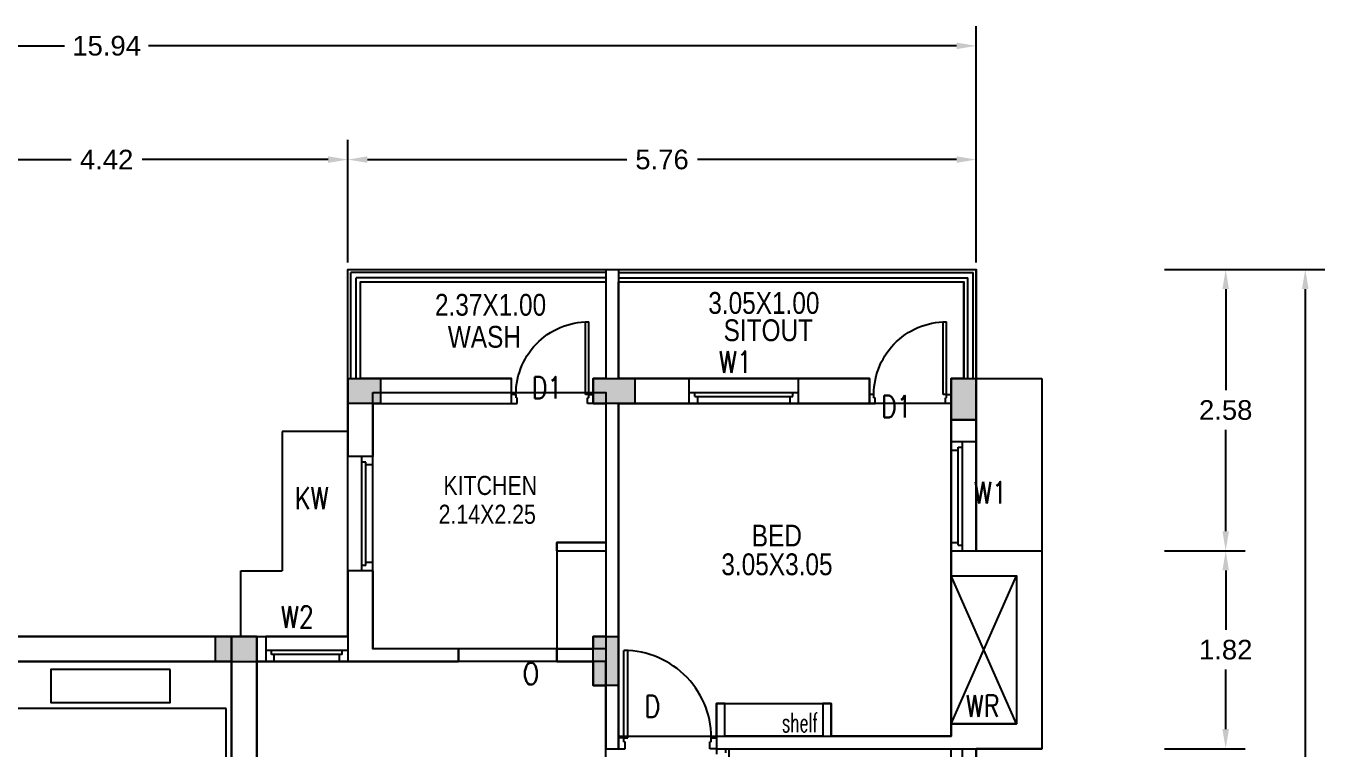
# Model space of a CAD drawing. Header units: metres. Extents: x 10 to 343, y 349 to 530.
# Drawn here: x 265.23 to 277.26, y 441.76 to 448.38 of the extents above; entities that cross this region are included whole.
import ezdxf

# ---------------------------------------------------------------- set-up
doc = ezdxf.new("R2010")
doc.units = ezdxf.units.M
for name, pattern in [('CENTER2', [1.125, 0.75, -0.125, 0.125, -0.125]), ('DASHED2', [0.375, 0.25, -0.125]), ('HIDDEN', [0.375, 0.25, -0.125])]:
    doc.linetypes.add(name, pattern=pattern)
for name, color, linetype in [('BLK_2_FLR_1_BLT_UP_AREA', 7, 'Continuous'), ('BLK_2_FLR_1_CARPET_AREA', 25, 'Continuous'), ('BLK_2_FLR_1_KITCHEN', 1, 'Continuous'), ('BLK_2_FLR_1_LIFT_1', 30, 'Continuous'), ('BLK_2_FLR_1_REGULAR_ROOM_1', 1, 'Continuous'), ('BLK_2_FLR_1_REGULAR_ROOM_3', 1, 'Continuous'), ('BLK_2_FLR_1_UNITFA_5', 234, 'Continuous'), ('BLK_2_FLR_2_BLT_UP_AREA', 7, 'Continuous'), ('BLK_2_FLR_2_CARPET_AREA', 25, 'Continuous'), ('BLK_2_FLR_2_KITCHEN', 1, 'Continuous'), ('BLK_2_FLR_2_LIFT_1', 30, 'Continuous'), ('BLK_2_FLR_2_REGULAR_ROOM_1', 1, 'Continuous'), ('BLK_2_FLR_2_REGULAR_ROOM_3', 1, 'Continuous'), ('BLK_2_FLR_2_UNITFA_9', 234, 'Continuous'), ('BLK_2_FLR_3_BLT_UP_AREA', 7, 'Continuous'), ('BLK_2_FLR_3_CARPET_AREA', 25, 'Continuous'), ('BLK_2_FLR_3_KITCHEN', 1, 'Continuous'), ('BLK_2_FLR_3_LIFT_1', 30, 'Continuous'), ('BLK_2_FLR_3_REGULAR_ROOM_1', 1, 'Continuous'), ('BLK_2_FLR_3_REGULAR_ROOM_3', 1, 'Continuous'), ('BLK_2_FLR_3_UNITFA_13', 234, 'Continuous'), ('BLK_2_FLR_4_BLT_UP_AREA', 7, 'Continuous'), ('BLK_2_FLR_4_CARPET_AREA', 25, 'Continuous'), ('BLK_2_FLR_4_KITCHEN', 1, 'Continuous'), ('BLK_2_FLR_4_LIFT_1', 30, 'Continuous'), ('BLK_2_FLR_4_REGULAR_ROOM_1', 1, 'Continuous'), ('BLK_2_FLR_4_REGULAR_ROOM_3', 1, 'Continuous'), ('BLK_2_FLR_4_UNITFA_17', 234, 'Continuous'), ('S-COLUMN HATCH', 35, 'HIDDEN'), ('S-COLUMN LINE', 41, 'HIDDEN')]:
    doc.layers.add(name, color=color, linetype=linetype)
doc.styles.add('m', font='micross.ttf', dxfattribs={"width": 0.9, "height": 350})
doc.styles.get("Standard").update_dxf_attribs({"font": 'arial.ttf'})
doc.styles.add('style13', font='romans.shx', dxfattribs={"width": 0.75, "height": 250})
doc.styles.add('style6', font='romans.shx', dxfattribs={"width": 0.8})
doc.dimstyles.get("Standard").update_dxf_attribs({"dimtxt": 0.18, "dimasz": 0.18, "dimexe": 0.18, "dimexo": 0.0625, "dimgap": 0.09, "dimtad": 0, "dimtih": 1, "dimtoh": 1, "dimzin": 0, "dimdsep": 46, "dimtxsty": 'Standard', "dimcen": 0.09, "dimadec": 0, "dimazin": 0, "dimtfac": 1, "dimtofl": 0, "dimtmove": 0, "dimatfit": 3, "dimfxl": 0, "dimtolj": 1, "dimtzin": 0, "dimarcsym": 0})

# ---------------------------------------------------------------- blocks, each defined once
blk = doc.blocks.new('A$C2FFF6C69')
at = {"layer": 'S-COLUMN HATCH', "linetype": 'ByBlock'}
for points in [[(10179.99999985471, 0), (10479.99999985471, 0), (10479.99999985471, -230), (10179.99999985471, -230)], [(15709.99999985471, 0), (15939.99999985471, 0), (15939.99999985471, -380), (15709.99999985471, -380)], [(12809.99999985471, -2.328306e-10), (12809.99999985471, -230.0000000002328), (12429.99999985471, -230.0000000002328), (12429.99999985471, -2.328306e-10)], [(9344.999999854714, -2364.999999603722), (9344.999999854714, -2594.999999603722), (8964.999999854715, -2594.999999603722), (8964.999999854715, -2364.999999603722)], [(12429.99999985471, -2364.999999970198), (12659.99999985471, -2364.999999970198), (12659.99999985471, -2814.999999970197), (12429.99999985471, -2814.999999970197)]]:
    blk.add_hatch(color=256, dxfattribs=at).paths.add_polyline_path(points)
at = {"layer": 'S-COLUMN LINE', "linetype": 'ByBlock'}
for points in [[(10179.99999985471, 0), (10479.99999985471, 0), (10479.99999985471, -230), (10179.99999985471, -230)], [(15939.99999985471, -380), (15709.99999985471, -380), (15709.99999985471, 0), (15939.99999985471, 0)], [(12429.99999985471, -230.0000000002328), (12429.99999985471, -2.328306e-10), (12809.99999985471, -2.328306e-10), (12809.99999985471, -230.0000000002328)], [(9344.999999854714, -2594.999999603722), (9344.999999854714, -2364.999999603722), (8964.999999854715, -2364.999999603722), (8964.999999854715, -2594.999999603722)], [(12429.99999985471, -2364.999999970198), (12659.99999985471, -2364.999999970198), (12659.99999985471, -2814.999999970197), (12429.99999985471, -2814.999999970197)]]:
    blk.add_lwpolyline(points, close=True, dxfattribs=at)
blk = doc.blocks.new('*D39')
at = {"color": 0, "lineweight": -2, "ltscale": 400}
for p, q in [((263.7547061843686, 446.2141564906225), (263.7547061843686, 447.3389048717753)), ((268.1747061842941, 446.2141564906225), (268.1747061842941, 447.3389048717753)), ((263.9347061843686, 447.1589048717753), (265.6382259660503, 447.1589048717753)), ((267.9947061842941, 447.1589048717753), (266.2911864026124, 447.1589048717753))]:
    blk.add_line(p, q, dxfattribs=at)
at = {"color": 0, "ltscale": 400}
for points in [[(263.9347061843686, 447.1889048717753), (263.9347061843686, 447.1289048717753), (263.7547061843686, 447.1589048717753)], [(267.9947061842941, 447.1889048717753), (267.9947061842941, 447.1289048717753), (268.1747061842941, 447.1589048717753)]]:
    blk.add_solid(points, dxfattribs=at)
at = {"layer": 'Defpoints', "color": 0, "ltscale": 400}
for p in [(268.1747061842941, 447.1589048717753), (263.7547061843686, 446.1516564906227), (268.1747061842941, 446.1516564906227)]:
    blk.add_point(p, dxfattribs=at)
at = {"color": 0, "ltscale": 400, "insert": (265.9647061843314, 447.1589048717753), "char_height": 0.18, "attachment_point": 5}
blk.add_mtext('\\A1;4.42', dxfattribs=at)
blk = doc.blocks.new('*D40')
at = {"color": 0, "lineweight": -2, "ltscale": 400}
for p, q in [((268.1747061842941, 446.2141564906225), (268.1747061842941, 447.3389048717753)), ((273.9347061840707, 446.2141564906225), (273.9347061840707, 447.3389048717753)), ((268.3547061842941, 447.1589048717753), (270.7309885852737, 447.1589048717753)), ((273.7547061840706, 447.1589048717753), (271.378423783091, 447.1589048717753))]:
    blk.add_line(p, q, dxfattribs=at)
at = {"color": 0, "ltscale": 400}
for points in [[(268.3547061842941, 447.1889048717753), (268.3547061842941, 447.1289048717753), (268.1747061842941, 447.1589048717753)], [(273.7547061840706, 447.1889048717753), (273.7547061840706, 447.1289048717753), (273.9347061840707, 447.1589048717753)]]:
    blk.add_solid(points, dxfattribs=at)
at = {"layer": 'Defpoints', "color": 0, "ltscale": 400}
for p in [(268.1747061842941, 447.1589048717753), (268.1747061842941, 446.1516564906227), (273.9347061840707, 446.1516564906227)]:
    blk.add_point(p, dxfattribs=at)
at = {"color": 0, "ltscale": 400, "insert": (271.0547061841824, 447.1589048717753), "char_height": 0.18, "attachment_point": 5}
blk.add_mtext('\\A1;5.76', dxfattribs=at)
blk = doc.blocks.new('*D5')
at = {"color": 0, "lineweight": -2, "ltscale": 400}
for p, q in [((257.9947061836608, 446.2141564906225), (257.9947061836608, 448.3815164525832)), ((273.9347061840707, 446.2141564906225), (273.9347061840707, 448.3815164525832)), ((258.1747061836608, 448.201516452583), (265.5798426095137, 448.201516452583)), ((273.7547061840706, 448.201516452583), (266.3495697582177, 448.201516452583))]:
    blk.add_line(p, q, dxfattribs=at)
at = {"color": 0, "ltscale": 400}
for points in [[(258.1747061836608, 448.231516452583), (258.1747061836608, 448.171516452583), (257.9947061836608, 448.201516452583)], [(273.7547061840706, 448.231516452583), (273.7547061840706, 448.171516452583), (273.9347061840707, 448.201516452583)]]:
    blk.add_solid(points, dxfattribs=at)
at = {"layer": 'Defpoints', "color": 0, "ltscale": 400}
for p in [(273.9347061840707, 448.201516452583), (257.9947061836608, 446.1516564906227), (273.9347061840707, 446.1516564906227)]:
    blk.add_point(p, dxfattribs=at)
at = {"color": 0, "ltscale": 400, "insert": (265.9647061838657, 448.201516452583), "char_height": 0.18, "attachment_point": 5}
blk.add_mtext('\\A1;15.94', dxfattribs=at)
blk = doc.blocks.new('*D8')
at = {"color": 0, "lineweight": -2, "ltscale": 400}
for p, q in [((275.6595344524721, 446.1516564892258), (276.4004474815994, 446.1516564892258)), ((276.2204474815994, 445.9716564892258), (276.2204474815994, 445.0435596274442)), ((276.2204474815994, 443.7516564900827), (276.2204474815994, 444.6797533518643)), ((275.6595344524721, 443.5716564900826), (276.4004474815994, 443.5716564900826))]:
    blk.add_line(p, q, dxfattribs=at)
at = {"color": 0, "ltscale": 400}
for points in [[(276.1904474815994, 445.9716564892258), (276.2504474815993, 445.9716564892258), (276.2204474815994, 446.1516564892258)], [(276.1904474815994, 443.7516564900827), (276.2504474815993, 443.7516564900827), (276.2204474815994, 443.5716564900826)]]:
    blk.add_solid(points, dxfattribs=at)
at = {"layer": 'Defpoints', "color": 0, "ltscale": 400}
for p in [(275.5970344524721, 446.1516564892258), (275.5970344524721, 443.5716564900826), (276.2204474815994, 443.5716564900826)]:
    blk.add_point(p, dxfattribs=at)
at = {"color": 0, "ltscale": 400, "insert": (276.2204474815994, 444.861656489654), "char_height": 0.18, "attachment_point": 5}
blk.add_mtext('\\A1;2.58', dxfattribs=at)
blk = doc.blocks.new('*D9')
at = {"color": 0, "lineweight": -2, "ltscale": 400}
for p, q in [((275.6595344524721, 443.571656491014), (276.4004474871873, 443.571656491014)), ((276.2204474871873, 443.3916564910139), (276.2204474871873, 442.8460596285989)), ((276.2204474871873, 441.9366564906042), (276.2204474871873, 442.4822533530192)), ((275.6595344524721, 441.7566564906041), (276.4004474871873, 441.7566564906041))]:
    blk.add_line(p, q, dxfattribs=at)
at = {"color": 0, "ltscale": 400}
for points in [[(276.1904474871873, 443.3916564910139), (276.2504474871873, 443.3916564910139), (276.2204474871873, 443.571656491014)], [(276.1904474871873, 441.9366564906042), (276.2504474871873, 441.9366564906042), (276.2204474871873, 441.7566564906041)]]:
    blk.add_solid(points, dxfattribs=at)
at = {"layer": 'Defpoints', "color": 0, "ltscale": 400}
for p in [(275.5970344524721, 443.571656491014), (276.2204474871873, 443.571656491014), (275.5970344524721, 441.7566564906041)]:
    blk.add_point(p, dxfattribs=at)
at = {"color": 0, "ltscale": 400, "insert": (276.2204474871873, 442.6641564908089), "char_height": 0.18, "attachment_point": 5}
blk.add_mtext('\\A1;1.82', dxfattribs=at)
blk = doc.blocks.new('*D12')
at = {"color": 0, "lineweight": -2, "ltscale": 400}
for p, q in [((275.6595344524721, 446.1516564892258), (277.1299827083095, 446.1516564892258)), ((276.9499827083095, 445.9716564892258), (276.9499827083095, 436.9885596277422)), ((276.9499827083095, 427.6416564906787), (276.9499827083095, 436.6247533521623)), ((275.6595344515408, 427.4616564906787), (277.1299827083095, 427.4616564906787))]:
    blk.add_line(p, q, dxfattribs=at)
at = {"color": 0, "ltscale": 400}
for points in [[(276.9199827083095, 445.9716564892258), (276.9799827083095, 445.9716564892258), (276.9499827083095, 446.1516564892258)], [(276.9199827083095, 427.6416564906787), (276.9799827083095, 427.6416564906787), (276.9499827083095, 427.4616564906787)]]:
    blk.add_solid(points, dxfattribs=at)
at = {"layer": 'Defpoints', "color": 0, "ltscale": 400}
for p in [(275.5970344524721, 446.1516564892258), (275.5970344515408, 427.4616564906787), (276.9499827083095, 427.4616564906787)]:
    blk.add_point(p, dxfattribs=at)
at = {"color": 0, "ltscale": 400, "insert": (276.9499827083095, 436.806656489952), "char_height": 0.18, "attachment_point": 5}
blk.add_mtext('\\A1;18.69', dxfattribs=at)

msp = doc.modelspace()

# ---------------------------------------------------------------- linework, layer by layer
at = {"ltscale": 400}
for p, q in [((268.1747061842941, 446.1516564906227), (270.5397061835864, 446.1516564906227)), ((268.1747061842941, 445.1516564906227), (268.1747061842941, 446.1516564906227)), ((270.5397061835864, 446.1516564906227), (270.5397061835864, 445.1516564906227)), ((270.5397061835864, 446.1516564906227), (270.6547061838099, 446.1516564906227)), ((270.6547061838099, 446.1516564906227), (273.9347061840707, 446.1516564906227)), ((270.6547061838099, 446.1516564906227), (270.6547061838099, 445.1516564906227)), ((273.9347061840707, 445.1516564906227), (273.9347061840707, 446.1516564906227)), ((270.5397061835864, 446.1241564907716), (268.2022061841451, 446.1241564907716)), ((268.2022061841451, 445.1516564906227), (268.2022061841451, 446.1241564907716)), ((270.5397061835864, 446.0741564909579), (268.2522061839588, 446.0741564909579)), ((268.2522061839588, 445.1516564906227), (268.2522061839588, 446.0741564909579)), ((268.2897061835863, 446.0366564908647), (270.5397061835864, 446.0366564908647)), ((268.2897061835863, 445.1516564906227), (268.2897061835863, 446.0366564908647)), ((270.6547061838099, 446.1241564907716), (273.9072061842197, 446.1241564907716)), ((270.6547061838099, 446.0741564909579), (273.8572061834746, 446.0741564909579)), ((270.6547061838099, 446.0366564908647), (273.8197061838471, 446.0366564908647)), ((273.8197061838471, 445.1516564906227), (273.8197061838471, 446.0366564908647)), ((273.8572061834746, 445.1516564906227), (273.8572061834746, 446.0741564909579)), ((273.9072061842197, 445.1516564906227), (273.9072061842197, 446.1241564907716)), ((268.1747061842941, 445.1516564906227), (268.1747061842941, 444.4366564907716)), ((268.1747061833628, 445.1516564906227), (269.6747061833629, 445.1516564906227)), ((269.6747061833629, 444.9216564906412), (269.6747061833629, 445.1516564906227)), ((270.6547061838099, 445.1516564906227), (271.3047061841824, 445.1516564906227)), ((271.3047061841824, 444.9216564906412), (271.3047061841824, 445.1516564906227)), ((272.3047061841824, 445.1516564906227), (272.9547061836236, 445.1516564906227)), ((272.3047061841824, 444.9216564906412), (272.3047061841824, 445.1516564906227)), ((272.3047061841824, 444.9216564906412), (272.3047061841824, 445.1516564910882)), ((272.9547061836236, 445.1516564906227), (272.9547061836236, 444.9216564906412)), ((273.7047061836236, 445.1516564906227), (273.9347061840707, 445.1516564906227)), ((273.7047061836236, 444.7716564907343), (273.7047061836236, 445.1516564906227)), ((273.9347061840707, 444.7716564907343), (273.9347061840707, 445.1516564906227)), ((268.4047061838099, 444.9216564906412), (268.4047061838099, 444.4366564907716)), ((268.4047061838099, 444.9216564906412), (269.6747061833629, 444.9216564906412)), ((270.5397061835864, 444.9216564906412), (270.5397061835864, 441.756656490604)), ((270.6547061838099, 444.9216564906412), (270.6547061838099, 441.756656490604)), ((270.6547061838099, 444.9216564906412), (271.3047061841824, 444.9216564906412)), ((272.3047061841824, 444.9216564906412), (272.9547061836236, 444.9216564906412)), ((273.7047061836236, 444.7716564907343), (273.7047061836236, 444.5716564910137)), ((273.7047061836236, 444.7716564907343), (273.9347061840707, 444.7716564907343)), ((273.9347061840707, 444.5716564910137), (273.9347061840707, 444.7716564907343)), ((273.9347061840707, 444.5716564910137), (273.7047061836236, 444.5716564910137)), ((268.4047061838099, 444.4366564907716), (268.1747061842941, 444.4366564907716)), ((268.4047061838099, 444.4366564907716), (268.1747061842941, 444.4366564907716)), ((270.5397061835864, 443.6466564907343), (270.0897061834001, 443.6466564907343)), ((270.0897061834001, 443.6466564907343), (270.5397061835864, 443.6466564907343)), ((270.0897061834001, 443.5716564910137), (270.0897061834001, 443.6466564907343)), ((270.0897061834001, 443.6466564907343), (270.5397061835864, 443.6466564907343)), ((270.0897061834001, 443.5716564910137), (270.5397061835864, 443.5716564910137)), ((273.7047061836236, 443.5716564910137), (274.5347061836981, 443.5716564910137)), ((273.7047061836236, 443.5716564910137), (273.7047061836236, 443.3416564910324)), ((274.5347061836981, 443.5716564910137), (274.5347061836981, 441.756656490604)), ((268.1747061842941, 443.3866564909578), (268.1747061842941, 442.5566564908833)), ((268.4047061838099, 443.3866564909578), (268.1747061842941, 443.3866564909578)), ((268.4047061838099, 443.3866564909578), (268.4047061838099, 442.6716564906412)), ((273.7047061836236, 443.3416564910324), (274.3047061841824, 443.3416564910324)), ((273.7047061836236, 443.3416564910324), (273.7047061836236, 441.986656491051)), ((274.3047061841824, 443.3416564910324), (274.3047061841824, 441.986656491051)), ((267.1097061838843, 442.7866564908647), (264.8197061838471, 442.7866564908647)), ((267.1097061838843, 442.7866564908647), (267.1097061838843, 439.4666564910323)), ((267.3397061843314, 442.7866564908647), (267.1097061838843, 442.7866564908647)), ((267.3397061843314, 442.7866564908647), (267.3397061843314, 439.4666564910323)), ((269.1897061839589, 442.6716564906412), (268.4047061838099, 442.6716564906412)), ((269.1897061839589, 442.6716564906412), (268.4047061838099, 442.6716564906412)), ((269.1897061839589, 442.6716564906412), (269.1897061839589, 442.5566564908833)), ((269.1897061839589, 442.6716564906412), (269.1897061839589, 442.5566564908833)), ((270.0897061834001, 442.5566564908833), (270.0897061834001, 442.6716564906412)), ((270.0897061834001, 442.6716564906412), (270.4247061833628, 442.6716564906412)), ((267.1097061838843, 442.5566564908833), (264.8197061838471, 442.5566564908833)), ((269.1897061839589, 442.5566564908833), (268.1747061833628, 442.5566564908833)), ((269.1897061839589, 442.5566564908833), (268.1747061833628, 442.5566564908833)), ((270.0897061834001, 442.5566564908833), (270.4247061833628, 442.5566564908833)), ((271.5547061841824, 441.8716564908274), (271.5547061841824, 442.1716564906412)), ((271.5547061841824, 442.1716564906412), (271.6297061834374, 442.1716564906412)), ((271.6297061834374, 441.8716564908274), (271.6297061834374, 442.1716564906412)), ((271.6297061834374, 442.1716564906412), (272.5297061838099, 442.1716564906412)), ((272.5297061838099, 442.1716564906412), (272.5297061838099, 441.8716564908274)), ((272.5297061838099, 442.1716564906412), (272.6047061839961, 442.1716564906412)), ((272.6047061839961, 442.1716564906412), (272.6047061839961, 441.8716564908274)), ((273.7047061836236, 441.8716564908274), (273.7047061836236, 441.986656491051)), ((273.7047061836236, 441.986656491051), (274.3047061841824, 441.986656491051)), ((271.5547061841824, 441.8716564908274), (271.5547061841824, 441.756656490604)), ((271.5547061841824, 441.8716564908274), (273.7047061836236, 441.8716564908274)), ((270.5397061835864, 441.756656490604), (270.6547061838099, 441.756656490604)), ((271.5547061841824, 441.756656490604), (274.5347061836981, 441.756656490604)), ((271.6697061844059, 441.0066564910696), (271.6697061844059, 441.7566564910696))]:
    msp.add_line(p, q, dxfattribs=at)
for p, q in [((270.3517895166899, 445.0049898239845), (270.3517895167311, 445.6716564317493)), ((270.3830395166936, 445.0049898239845), (270.3830395167397, 445.6723884517974)), ((273.6317895169507, 445.0049898239845), (273.6317895169919, 445.6716564317493)), ((273.6630395169544, 445.0049898239845), (273.6630395170005, 445.6723884517974)), ((271.3047061841824, 445.1516564906227), (272.3047061841824, 445.1516564910882)), ((269.7163728499451, 445.0049898239845), (269.6747061832734, 445.0049898239845)), ((269.7163728499451, 444.9737398239808), (269.7163728499451, 445.0049898239845)), ((269.7163728499451, 444.9737398239808), (269.726789516613, 444.9737398239808)), ((269.726789516613, 444.9216564906412), (269.726789516613, 444.9737398239808)), ((270.3830395166936, 445.0049898239845), (270.3517895166899, 445.0049898239845)), ((270.3830395166912, 444.9737398239808), (270.3726228500233, 444.9737398239808)), ((270.3726228500233, 444.9216564906412), (270.3726228500233, 444.9737398239808)), ((270.3830395166912, 445.0049898239845), (270.4247061833628, 445.0049898239845)), ((270.3830395166912, 444.9737398239808), (270.3830395166912, 445.0049898239845)), ((271.3047061841824, 445.0238787130103), (272.3047061841824, 445.0238787130103)), ((271.3558172946685, 444.985545379913), (271.3558172946685, 445.0238787130103)), ((271.3558172946685, 444.985545379913), (272.253595072765, 444.985545379913)), ((271.3813728503772, 444.9216564906412), (271.3813728503772, 444.985545379913)), ((272.2280395170563, 444.9216564906412), (272.2280395170563, 444.985545379913)), ((272.253595072765, 444.985545379913), (272.253595072765, 445.0238787130103)), ((272.9963728502058, 445.0049898239845), (272.9547061835342, 445.0049898239845)), ((272.9963728502058, 444.9737398239808), (272.9963728502058, 445.0049898239845)), ((272.9963728502058, 444.9737398239808), (273.0067895168738, 444.9737398239808)), ((273.0067895168738, 444.9216564906412), (273.0067895168738, 444.9737398239808)), ((273.6630395169544, 445.0049898239845), (273.6317895169507, 445.0049898239845)), ((273.663039516952, 444.9737398239808), (273.6526228502841, 444.9737398239808)), ((273.6526228502841, 444.9216564906412), (273.6526228502841, 444.9737398239808)), ((273.663039516952, 445.0049898239845), (273.7047061836236, 445.0049898239845)), ((273.663039516952, 444.9737398239808), (273.663039516952, 445.0049898239845)), ((269.6747061832734, 444.9216564906412), (269.726789516613, 444.9216564906412)), ((270.4247061833628, 444.9216564906412), (270.3726228500233, 444.9216564906412)), ((271.3047061841824, 444.9216564906412), (272.3047061841824, 444.9216564906412)), ((272.9547061835342, 444.9216564906412), (273.0067895168738, 444.9216564906412)), ((273.7047061836236, 444.9216564906412), (273.6526228502841, 444.9216564906412)), ((273.7047061836236, 443.5716564910137), (273.7047061836236, 444.5716564910137)), ((273.7047061836236, 444.4949898243534), (273.7685950724297, 444.4949898243534)), ((273.7685950724297, 443.6227676019655), (273.7685950724297, 444.5205453795963)), ((273.7685950724297, 444.5205453795963), (273.8069284064585, 444.5205453795963)), ((273.8069284064585, 443.5716564910137), (273.8069284064585, 444.5716564910137)), ((273.9347061840707, 443.5716564910137), (273.9347061840707, 444.5716564910137)), ((268.1747061842941, 443.3866564909578), (268.1747061842941, 444.4366564907716)), ((268.3024839619063, 443.3866564909578), (268.3024839619063, 444.4366564907716)), ((268.3408172950037, 444.3855453798199), (268.3024839619063, 444.3855453798199)), ((268.3408172950037, 443.4377676019096), (268.3408172950037, 444.3855453798199)), ((268.4047061838099, 444.3599898241111), (268.3408172950037, 444.3599898241111)), ((268.4047061838099, 443.3866564909578), (268.4047061838099, 444.4366564907716)), ((273.7047061836236, 443.6483231576742), (273.7685950724297, 443.6483231576742)), ((273.7685950724297, 443.6227676019655), (273.8069284064585, 443.6227676019655)), ((268.3408172950037, 443.4377676019096), (268.3024839619063, 443.4377676019096)), ((268.4047061838099, 443.4633231576183), (268.3408172950037, 443.4633231576183)), ((268.1747061842941, 442.7866564908647), (267.4247061842941, 442.7866564908647)), ((268.1747061842941, 442.6588787132525), (267.4247061842941, 442.6588787132525)), ((268.1747061842941, 442.5566564908833), (267.4247061842941, 442.5566564908833)), ((267.4758172947802, 442.6205453796894), (267.4758172947802, 442.6588787132525)), ((268.1235950728767, 442.6205453796894), (267.4758172947802, 442.6205453796894)), ((267.5013728504889, 442.5566564908833), (267.5013728504889, 442.6205453796894)), ((268.098039517168, 442.5566564908833), (268.098039517168, 442.6205453796894)), ((268.1235950728767, 442.6205453796894), (268.1235950728767, 442.6588787132525)), ((270.704706183807, 441.856656490604), (270.7047061837517, 442.6575348438842)), ((270.7422061838069, 441.856656490604), (270.7422061837575, 442.6566564198263)), ((270.7047061838099, 441.856656490604), (270.6547061838099, 441.856656490604)), ((270.7047061838099, 441.8191564906039), (270.7047061838099, 441.856656490604)), ((270.704706183807, 441.856656490604), (270.7422061838069, 441.856656490604)), ((270.7047061838099, 441.8191564906039), (270.7172061838099, 441.8191564906039)), ((270.7172061838099, 441.756656490604), (270.7172061838099, 441.8191564906039)), ((271.5047061838099, 441.8191564906039), (271.4922061838099, 441.8191564906039)), ((271.4922061838099, 441.756656490604), (271.4922061838099, 441.8191564906039)), ((271.5047061838099, 441.856656490604), (271.5547061838099, 441.856656490604)), ((271.5047061838099, 441.8191564906039), (271.5047061838099, 441.856656490604)), ((270.6547061838099, 441.756656490604), (270.7172061838099, 441.756656490604)), ((271.5547061838099, 441.756656490604), (271.4922061838099, 441.756656490604)), ((271.5547061841824, 441.76053332804), (271.5547061841824, 441.7084499947005)), ((271.6380395175256, 441.7188666613684), (271.6380395175256, 441.76053332804)), ((273.7047061836236, 441.0066564906039), (273.7047061836236, 441.756656490604)), ((273.9347061840707, 441.0066564906039), (273.9347061840707, 441.756656490604))]:
    msp.add_line(p, q)
at = {"linetype": 'DASHED2', "ltscale": 400}
for p, q in [((273.9347061840707, 445.1516564906227), (274.5347061836981, 445.1516564906227)), ((274.5347061836981, 445.1516564906227), (274.5347061836981, 443.5716564910137)), ((267.5747061837353, 444.666656490753), (267.5747061837353, 443.3866564909578)), ((268.1747061842941, 444.666656490753), (267.5747061837353, 444.666656490753)), ((267.1947061838471, 443.3866564904922), (267.5747061837353, 443.3866564904922)), ((267.1947061838471, 442.7866564908647), (267.1947061838471, 443.3866564904922)), ((273.8069284064585, 441.0066564906039), (273.8069284064585, 441.756656490604))]:
    msp.add_line(p, q, dxfattribs=at)
at = {"linetype": 'CENTER2', "ltscale": 400}
for p, q in [((274.3047061841824, 441.986656491051), (273.7047061836236, 443.3416564910324)), ((273.7047061836236, 441.986656491051), (274.3047061841824, 443.3416564910324))]:
    msp.add_line(p, q, dxfattribs=at)
at = {"ltscale": 400}
for points in [[(270.5397061835864, 445.1516564906227), (270.4247061842941, 445.1516564906227), (270.4247061842941, 444.9216564906412), (270.5397061835864, 444.9216564906412)], [(270.0897061834001, 443.5716564910137), (270.0897061834001, 442.6716564906412)], [(267.3397061843314, 442.7866564908647), (267.4247061842941, 442.7866564908647), (267.4247061842941, 442.5566564908833), (267.3397061843314, 442.5566564908833)]]:
    msp.add_lwpolyline(points, dxfattribs=at)
for points in [[(266.547161195416, 442.4831310355687), (265.4543702285625, 442.4831310355687), (265.4543702285625, 442.1805489401915), (266.547161195416, 442.1805489401915)], [(267.0597061840706, 442.127157561353), (264.8697061836608, 442.127157561353), (264.8697061836608, 440.3166564911255), (267.0597061840706, 440.3166564911255)]]:
    msp.add_lwpolyline(points, close=True, dxfattribs=at)
at = {"linetype": 'HIDDEN', "ltscale": 400}
msp.add_arc((270.7047061349446, 441.8566563764354), 0.8008784674466379, 357.3162332037262, 89.99999652594272, dxfattribs=at)
at = {"linetype": 'HIDDEN', "ltscale": 400, "extrusion": (0, 0, -0.9999999999999998)}
for centre in [(270.3830395574123, 445.004989728844), (273.6630395576731, 445.004989728844)]:
    msp.add_ellipse(centre, major_axis=(0.4719221627544334, 0.4719221627544334), ratio=0.9999999999999604, start_param=3.880150250036518, end_param=5.497787083149136, dxfattribs=at)
at = {"layer": 'BLK_2_FLR_1_BLT_UP_AREA', "color": 7}
msp.add_lwpolyline([(257.9947061836608, 439.1216564908274), (257.9947061836608, 441.756656490604), (257.3947061840333, 441.756656490604), (257.3947061840333, 443.5716564910137), (257.9947061836608, 443.5716564910137), (257.9947061836608, 446.1516564906227), (257.9947061836608, 446.1516564906227), (263.7547061843686, 446.1516564906227), (263.7547061843686, 442.7866564908647), (268.1747061842941, 442.7866564908647), (268.1747061842941, 446.1516564906227), (273.9347061840707, 446.1516564906227), (273.9347061840707, 443.5716564910137), (274.5347061836981, 443.5716564910137), (274.5347061836981, 441.756656490604), (273.9347061840707, 441.756656490604), (273.9347061840707, 439.1216564908274)], dxfattribs=at)
at = {"layer": 'BLK_2_FLR_1_CARPET_AREA', "color": 7, "ltscale": 400}
for points in [[(267.339706182456, 439.4666564910324), (267.339706183338, 442.5566564907003), (269.1897061829655, 442.5566564903553), (269.1897061829983, 442.6716564901132), (268.4047061828493, 442.6716564903372), (268.4047061834915, 444.9216564903186), (269.6747061838864, 444.9216564899747), (269.6747061840415, 445.151656489956), (268.2897061833337, 445.1516564903513), (268.2897061835864, 446.0366564905935), (270.5397061835864, 446.0366564899512), (270.5397061833337, 445.1516564897091), (270.424706183818, 445.1516564897417), (270.4247061837524, 444.9216564897417), (270.539706183268, 444.9216564897088), (270.5397061838354, 443.6466564898209), (270.0897061836492, 443.6466564899494), (270.0897061836278, 443.5716564902286), (270.5397061828827, 443.5716564901002), (270.5397061826586, 442.7866564897388), (270.4247061831429, 442.7866564897716), (270.4247061831101, 442.6716564897605), (270.0897061833709, 442.6716564898562), (270.089706183338, 442.5566564900984), (270.4247061830773, 442.5566564900027), (270.4247061830145, 442.3366564897717), (270.5397061825301, 442.3366564897389), (270.5397061823646, 441.7566564896905)], [(270.6547061825881, 441.7566564896576), (270.6547061834915, 444.9216564896761), (272.9547061832159, 444.9216564890384), (272.9547061833709, 445.1516564890197), (270.6547061835572, 445.1516564896762), (270.6547061838099, 446.0366564899184), (273.8197061838471, 446.0366564890149), (273.8197061835945, 445.1516564887728), (273.7047061838179, 445.1516564888057), (273.7047061828543, 443.3416564892154), (274.3047061834131, 443.3416564890442), (274.3047061830263, 441.9866564890628), (273.7047061833989, 441.9866564892342), (273.7047061824347, 441.8716564890106), (272.6047061828072, 441.8716564893245), (272.6047061828928, 442.1716564891383), (272.5297061827066, 442.1716564891597), (272.5297061826209, 441.8716564893459), (271.6297061831797, 441.8716564896029), (271.6297061832654, 442.1716564894166), (271.5547061827066, 442.171656489438), (271.5547061825881, 441.7566564894007)]]:
    msp.add_lwpolyline(points, dxfattribs=at)
at = {"layer": 'BLK_2_FLR_1_KITCHEN', "color": 1, "ltscale": 0.5}
msp.add_lwpolyline([(268.4047061838099, 445.022994236255), (270.5397061835864, 445.022994236255), (270.5397061835864, 442.6716564906413), (268.4047061838099, 442.6716564906413)], close=True, dxfattribs=at)
at = {"layer": 'BLK_2_FLR_1_LIFT_1', "color": 30}
msp.add_lwpolyline([(264.8197061838471, 442.5566564910561), (267.1097061838843, 442.5566564910561), (267.1097061838843, 440.2666564916676), (264.8197061838471, 440.2666564916676)], close=True, dxfattribs=at)
at = {"layer": 'BLK_2_FLR_1_REGULAR_ROOM_1', "color": 1, "ltscale": 0.5}
msp.add_lwpolyline([(267.3397061843327, 438.286656487778), (270.5397061838931, 438.286656487778), (270.5397061838931, 442.5566564876135), (267.3397061843327, 442.5566564876135)], close=True, dxfattribs=at)
at = {"layer": 'BLK_2_FLR_1_REGULAR_ROOM_3', "color": 1, "ltscale": 0.5}
msp.add_lwpolyline([(270.6547061830574, 441.8716564908275), (273.7047061828711, 441.8716564908275), (273.7047061828711, 444.9216564906224), (270.6547061830574, 444.9216564906224)], close=True, dxfattribs=at)
at = {"layer": 'BLK_2_FLR_1_UNITFA_5', "color": 234, "ltscale": 0.5}
msp.add_lwpolyline([(273.8197061838473, 436.6916565664041), (273.819706183912, 436.9916564531173), (272.294706006634, 436.9916565283964), (272.2947063603801, 436.3916566037643), (270.424706183363, 436.3916565284854), (270.424706183363, 438.0566564908832), (267.1097061838846, 438.0566564908833), (267.1097061838846, 442.7866564907003), (268.1747061833631, 442.7866564907001), (268.1747061833632, 446.1516564906225), (273.934706184071, 446.1516565659012), (273.934706184071, 443.5716565662923), (274.5347061836985, 443.5716565662923), (274.5347061836984, 441.7566565658826), (273.9347061840709, 441.7566564906037), (273.9347061840708, 439.1216564908273), (275.459706183512, 439.1216565661061), (275.4597061841173, 436.6916564906595), (273.9347061840708, 436.6916565664041), (273.9347061837652, 436.6916565664041)], close=True, dxfattribs=at)
at = {"layer": 'BLK_2_FLR_2_BLT_UP_AREA', "color": 7}
msp.add_lwpolyline([(257.3947061840333, 441.7566564153251), (257.3947061840333, 443.5716564157348), (257.9947061836608, 443.5716564157348), (257.9947061836608, 446.1516564153437), (257.9947061836608, 446.1516564153437), (263.7547061843686, 446.1516564153437), (263.7547061843686, 442.7866564155858), (268.1747061842941, 442.7866564155858), (268.1747061842941, 446.1516564153437), (273.934706184071, 446.1516564153437), (273.934706184071, 443.5716564157348), (274.5347061836985, 443.5716564157348), (274.5347061836985, 441.7566564153251)], dxfattribs=at)
at = {"layer": 'BLK_2_FLR_2_CARPET_AREA', "color": 7, "ltscale": 400}
for points in [[(267.339706182456, 439.4666564157534), (267.3397061833382, 442.5566564154213), (269.1897061829656, 442.5566564150763), (269.1897061829984, 442.6716564148342), (268.4047061828494, 442.6716564150581), (268.4047061834919, 444.9216564150394), (269.6747061838867, 444.9216564146957), (269.6747061840417, 445.1516564146769), (268.2897061833339, 445.1516564150725), (268.2897061835868, 446.0366564153146), (270.5397061835868, 446.0366564146722), (270.5397061833339, 445.1516564144301), (270.4247061838184, 445.1516564144628), (270.4247061837525, 444.9216564144628), (270.5397061832684, 444.9216564144298), (270.5397061838355, 443.6466564145418), (270.0897061836492, 443.6466564146704), (270.0897061836279, 443.5716564149497), (270.5397061828828, 443.5716564148212), (270.5397061826586, 442.7866564144599), (270.4247061831432, 442.7866564144927), (270.4247061831104, 442.6716564144815), (270.089706183371, 442.6716564145772), (270.0897061833382, 442.5566564148193), (270.4247061830777, 442.5566564147236), (270.4247061830145, 442.3366564144928), (270.5397061825304, 442.3366564144599), (270.5397061823648, 441.7566564144115)], [(270.6547061825884, 441.7566564143787), (270.6547061834919, 444.9216564143971), (272.9547061832161, 444.9216564137593), (272.9547061833712, 445.1516564137407), (270.6547061835574, 445.1516564143973), (270.6547061838103, 446.0366564146395), (273.8197061838475, 446.0366564137359), (273.8197061835947, 445.1516564134938), (273.7047061838182, 445.1516564135268), (273.7047061828546, 443.3416564139364), (274.3047061834134, 443.3416564137653), (274.3047061830264, 441.986656413784), (273.7047061833989, 441.9866564139551), (273.7047061824348, 441.8716564137317), (272.6047061828074, 441.8716564140456), (272.6047061828928, 442.1716564138594), (272.5297061827066, 442.1716564138807), (272.5297061826211, 441.871656414067), (271.6297061831799, 441.8716564143239), (271.6297061832654, 442.1716564141377), (271.5547061827067, 442.1716564141591), (271.5547061825885, 441.7566564141218)]]:
    msp.add_lwpolyline(points, dxfattribs=at)
at = {"layer": 'BLK_2_FLR_2_KITCHEN', "color": 1, "ltscale": 0.5}
msp.add_lwpolyline([(268.4047061838103, 445.0229941609761), (270.5397061835868, 445.0229941609761), (270.5397061835868, 442.6716564153623), (268.4047061838103, 442.6716564153623)], close=True, dxfattribs=at)
at = {"layer": 'BLK_2_FLR_2_LIFT_1', "color": 30}
msp.add_lwpolyline([(264.8197061838471, 442.5566564157772), (267.1097061838843, 442.5566564157772), (267.1097061838843, 440.2666564163885), (264.8197061838471, 440.2666564163885)], close=True, dxfattribs=at)
at = {"layer": 'BLK_2_FLR_2_REGULAR_ROOM_1', "color": 1, "ltscale": 0.5}
msp.add_lwpolyline([(267.3397061843327, 438.286656412499), (270.5397061838933, 438.286656412499), (270.5397061838933, 442.5566564123346), (267.3397061843327, 442.5566564123346)], close=True, dxfattribs=at)
at = {"layer": 'BLK_2_FLR_2_REGULAR_ROOM_3', "color": 1, "ltscale": 0.5}
msp.add_lwpolyline([(270.6547061830577, 441.8716564155486), (273.7047061828714, 441.8716564155486), (273.7047061828714, 444.9216564153434), (270.6547061830577, 444.9216564153434)], close=True, dxfattribs=at)
at = {"layer": 'BLK_2_FLR_2_UNITFA_9', "color": 234, "ltscale": 0.5}
msp.add_lwpolyline([(273.8197061838473, 436.6916565664041), (273.819706183912, 436.9916564531173), (272.294706006634, 436.9916565283964), (272.2947063603801, 436.3916566037643), (270.424706183363, 436.3916565284854), (270.424706183363, 438.0566564908832), (267.1097061838846, 438.0566564908833), (267.1097061838846, 442.7866564907003), (268.1747061833631, 442.7866564907001), (268.1747061833632, 446.1516564906225), (273.934706184071, 446.1516565659012), (273.934706184071, 443.5716565662923), (274.5347061836985, 443.5716565662923), (274.5347061836984, 441.7566565658826), (273.9347061840709, 441.7566564906037), (273.9347061840708, 439.1216564908273), (275.459706183512, 439.1216565661061), (275.4597061841173, 436.6916564906595), (273.9347061840708, 436.6916565664041), (273.9347061837652, 436.6916565664041)], close=True, dxfattribs=at)
at = {"layer": 'BLK_2_FLR_3_BLT_UP_AREA', "color": 7}
msp.add_lwpolyline([(257.3947061840333, 441.7566564529645), (257.3947061840333, 443.5716564533743), (257.9947061836608, 443.5716564533743), (257.9947061836608, 446.1516564529831), (257.9947061836608, 446.1516564529831), (263.7547061843686, 446.1516564529831), (263.7547061843686, 442.7866564532252), (268.1747061842941, 442.7866564532252), (268.1747061842941, 446.1516564529831), (273.934706184071, 446.1516564529831), (273.934706184071, 443.5716564533743), (274.5347061836985, 443.5716564533743), (274.5347061836985, 441.7566564529645)], dxfattribs=at)
at = {"layer": 'BLK_2_FLR_3_CARPET_AREA', "color": 7, "ltscale": 400}
for points in [[(267.339706182456, 439.4666564533929), (267.3397061833382, 442.5566564530608), (269.1897061829656, 442.5566564527157), (269.1897061829984, 442.6716564524736), (268.4047061828494, 442.6716564526976), (268.4047061834919, 444.9216564526789), (269.6747061838867, 444.9216564523351), (269.6747061840417, 445.1516564523164), (268.2897061833339, 445.1516564527118), (268.2897061835868, 446.036656452954), (270.5397061835868, 446.0366564523117), (270.5397061833339, 445.1516564520695), (270.4247061838184, 445.1516564521023), (270.4247061837525, 444.9216564521022), (270.5397061832684, 444.9216564520693), (270.5397061838355, 443.6466564521813), (270.0897061836492, 443.6466564523097), (270.0897061836279, 443.5716564525892), (270.5397061828828, 443.5716564524607), (270.5397061826586, 442.7866564520993), (270.4247061831432, 442.7866564521321), (270.4247061831104, 442.6716564521209), (270.089706183371, 442.6716564522167), (270.0897061833382, 442.5566564524588), (270.4247061830777, 442.5566564523631), (270.4247061830145, 442.3366564521322), (270.5397061825304, 442.3366564520993), (270.5397061823648, 441.7566564520508)], [(270.6547061825884, 441.7566564520182), (270.6547061834919, 444.9216564520366), (272.9547061832161, 444.9216564513989), (272.9547061833712, 445.1516564513802), (270.6547061835574, 445.1516564520368), (270.6547061838103, 446.0366564522789), (273.8197061838475, 446.0366564513753), (273.8197061835947, 445.1516564511332), (273.7047061838182, 445.1516564511662), (273.7047061828546, 443.3416564515758), (274.3047061834134, 443.3416564514048), (274.3047061830264, 441.9866564514234), (273.7047061833989, 441.9866564515946), (273.7047061824348, 441.8716564513712), (272.6047061828074, 441.8716564516851), (272.6047061828928, 442.1716564514988), (272.5297061827066, 442.1716564515202), (272.5297061826211, 441.8716564517064), (271.6297061831799, 441.8716564519634), (271.6297061832654, 442.1716564517772), (271.5547061827067, 442.1716564517985), (271.5547061825885, 441.7566564517612)]]:
    msp.add_lwpolyline(points, dxfattribs=at)
at = {"layer": 'BLK_2_FLR_3_KITCHEN', "color": 1, "ltscale": 0.5}
msp.add_lwpolyline([(268.4047061838103, 445.0229941986155), (270.5397061835868, 445.0229941986155), (270.5397061835868, 442.6716564530018), (268.4047061838103, 442.6716564530018)], close=True, dxfattribs=at)
at = {"layer": 'BLK_2_FLR_3_LIFT_1', "color": 30}
msp.add_lwpolyline([(264.8197061838471, 442.5566564534167), (267.1097061838843, 442.5566564534167), (267.1097061838843, 440.2666564540278), (264.8197061838471, 440.2666564540278)], close=True, dxfattribs=at)
at = {"layer": 'BLK_2_FLR_3_REGULAR_ROOM_1', "color": 1, "ltscale": 0.5}
msp.add_lwpolyline([(267.3397061843327, 438.2866564501385), (270.5397061838933, 438.2866564501385), (270.5397061838933, 442.5566564499741), (267.3397061843327, 442.5566564499741)], close=True, dxfattribs=at)
at = {"layer": 'BLK_2_FLR_3_REGULAR_ROOM_3', "color": 1, "ltscale": 0.5}
msp.add_lwpolyline([(270.6547061830577, 441.871656453188), (273.7047061828714, 441.871656453188), (273.7047061828714, 444.9216564529828), (270.6547061830577, 444.9216564529828)], close=True, dxfattribs=at)
at = {"layer": 'BLK_2_FLR_3_UNITFA_13', "color": 234, "ltscale": 0.5}
msp.add_lwpolyline([(273.8197061838473, 436.6916565664041), (273.819706183912, 436.9916564531173), (272.294706006634, 436.9916565283964), (272.2947063603801, 436.3916566037643), (270.424706183363, 436.3916565284854), (270.424706183363, 438.0566564908832), (267.1097061838846, 438.0566564908833), (267.1097061838846, 442.7866564907003), (268.1747061833631, 442.7866564907001), (268.1747061833632, 446.1516564906225), (273.934706184071, 446.1516565659012), (273.934706184071, 443.5716565662923), (274.5347061836985, 443.5716565662923), (274.5347061836984, 441.7566565658826), (273.9347061840709, 441.7566564906037), (273.9347061840708, 439.1216564908273), (275.459706183512, 439.1216565661061), (275.4597061841173, 436.6916564906595), (273.9347061840708, 436.6916565664041), (273.9347061837652, 436.6916565664041)], close=True, dxfattribs=at)
at = {"layer": 'BLK_2_FLR_4_BLT_UP_AREA', "color": 7}
msp.add_lwpolyline([(257.9947061836608, 439.1216564908274), (257.9947061836608, 441.756656490604), (257.3947061840333, 441.756656490604), (257.3947061840333, 443.5716564910137), (257.9947061836608, 443.5716564910137), (257.9947061836608, 446.1516564906227), (257.9947061836608, 446.1516564906227), (263.7547061843686, 446.1516564906227), (263.7547061843686, 442.7866564908647), (268.1747061842941, 442.7866564908647), (268.1747061842941, 446.1516564906227), (273.934706184071, 446.1516564906227), (273.934706184071, 443.5716564910137), (274.5347061836985, 443.5716564910137), (274.5347061836985, 441.756656490604), (273.934706184071, 441.756656490604), (273.934706184071, 439.1216564908274)], dxfattribs=at)
at = {"layer": 'BLK_2_FLR_4_CARPET_AREA', "color": 7, "ltscale": 400}
for points in [[(267.339706182456, 439.4666564910323), (267.3397061833382, 442.5566564907003), (269.1897061829656, 442.5566564903552), (269.1897061829984, 442.671656490113), (268.4047061828494, 442.671656490337), (268.4047061834919, 444.9216564903183), (269.6747061838867, 444.9216564899745), (269.6747061840417, 445.1516564899559), (268.2897061833339, 445.1516564903513), (268.2897061835868, 446.0366564905933), (270.5397061835868, 446.0366564899511), (270.5397061833339, 445.1516564897088), (270.4247061838184, 445.1516564897417), (270.4247061837525, 444.9216564897417), (270.5397061832684, 444.9216564897088), (270.5397061838355, 443.6466564898207), (270.0897061836492, 443.6466564899492), (270.0897061836279, 443.5716564902286), (270.5397061828828, 443.5716564901001), (270.5397061826586, 442.7866564897388), (270.4247061831432, 442.7866564897715), (270.4247061831104, 442.6716564897604), (270.089706183371, 442.6716564898561), (270.0897061833382, 442.5566564900982), (270.4247061830777, 442.5566564900025), (270.4247061830145, 442.3366564897717), (270.5397061825304, 442.3366564897387), (270.5397061823648, 441.7566564896904)], [(270.6547061825884, 441.7566564896576), (270.6547061834919, 444.921656489676), (272.9547061832161, 444.9216564890382), (272.9547061833712, 445.1516564890196), (270.6547061835574, 445.1516564896762), (270.6547061838103, 446.0366564899183), (273.8197061838475, 446.0366564890148), (273.8197061835947, 445.1516564887727), (273.7047061838182, 445.1516564888057), (273.7047061828546, 443.3416564892154), (274.3047061834134, 443.3416564890442), (274.3047061830264, 441.9866564890628), (273.7047061833989, 441.986656489234), (273.7047061824348, 441.8716564890105), (272.6047061828074, 441.8716564893245), (272.6047061828928, 442.1716564891382), (272.5297061827066, 442.1716564891596), (272.5297061826211, 441.8716564893458), (271.6297061831799, 441.8716564896028), (271.6297061832654, 442.1716564894166), (271.5547061827067, 442.171656489438), (271.5547061825885, 441.7566564894007)]]:
    msp.add_lwpolyline(points, dxfattribs=at)
at = {"layer": 'BLK_2_FLR_4_KITCHEN', "color": 1, "ltscale": 0.5}
msp.add_lwpolyline([(268.4047061838103, 445.022994236255), (270.5397061835868, 445.022994236255), (270.5397061835868, 442.6716564906412), (268.4047061838103, 442.6716564906412)], close=True, dxfattribs=at)
at = {"layer": 'BLK_2_FLR_4_LIFT_1', "color": 30}
msp.add_lwpolyline([(264.8197061838471, 442.5566564910561), (267.1097061838843, 442.5566564910561), (267.1097061838843, 440.2666564916674), (264.8197061838471, 440.2666564916674)], close=True, dxfattribs=at)
at = {"layer": 'BLK_2_FLR_4_REGULAR_ROOM_1', "color": 1, "ltscale": 0.5}
msp.add_lwpolyline([(267.3397061843327, 438.2866564877779), (270.5397061838933, 438.2866564877779), (270.5397061838933, 442.5566564876135), (267.3397061843327, 442.5566564876135)], close=True, dxfattribs=at)
at = {"layer": 'BLK_2_FLR_4_REGULAR_ROOM_3', "color": 1, "ltscale": 0.5}
msp.add_lwpolyline([(270.6547061830577, 441.8716564908274), (273.7047061828714, 441.8716564908274), (273.7047061828714, 444.9216564906224), (270.6547061830577, 444.9216564906224)], close=True, dxfattribs=at)
at = {"layer": 'BLK_2_FLR_4_UNITFA_17', "color": 234, "ltscale": 0.5}
msp.add_lwpolyline([(273.8197061838473, 436.6916565664041), (273.819706183912, 436.9916564531173), (272.294706006634, 436.9916565283964), (272.2947063603801, 436.3916566037643), (270.424706183363, 436.3916565284854), (270.424706183363, 438.0566564908832), (267.1097061838846, 438.0566564908833), (267.1097061838846, 442.7866564907003), (268.1747061833631, 442.7866564907001), (268.1747061833632, 446.1516564906225), (273.934706184071, 446.1516565659012), (273.934706184071, 443.5716565662923), (274.5347061836985, 443.5716565662923), (274.5347061836984, 441.7566565658826), (273.9347061840709, 441.7566564906037), (273.9347061840708, 439.1216564908273), (275.459706183512, 439.1216565661061), (275.4597061841173, 436.6916564906595), (273.9347061840708, 436.6916565664041), (273.9347061837652, 436.6916565664041)], close=True, dxfattribs=at)

# ---------------------------------------------------------------- block references
at = {"ltscale": 400, "xscale": 0.001, "yscale": 0.001, "zscale": 0.001}
for p in [(257.9947061836608, 445.1516564906227), (257.9947061836608, 445.1516564529831), (257.9947061836608, 445.1516564906227), (257.9947061836608, 445.1516564153437)]:
    msp.add_blockref('A$C2FFF6C69', p, dxfattribs=at)

# ---------------------------------------------------------------- texts
for s, height, style, width, p in [('2.37X1.00', 0.2, 'm', 0.8, (268.9735047953464, 445.727376829596)), ('3.05X1.00', 0.2, 'm', 0.8, (271.4786591511109, 445.7443604104803)), ('SITOUT', 0.2, 'm', 0.8, (271.6192233050131, 445.4940746769892)), ('WASH', 0.2, 'm', 0.8, (269.0912884650384, 445.4338707778021)), (' W1', 0.2, 'style13', 0.8, (271.4664628086501, 445.2029166206369)), (' D1', 0.2, 'style13', 0.8, (269.7507150052004, 444.9675140277133)), (' D1', 0.2, 'style13', 0.8, (272.9520399952197, 444.7943680653)), ('KITCHEN', 0.175, 'm', 0.8, (269.0512137375661, 444.0838688247488)), ('KW', 0.2, 'style13', 0.8, (267.6902689402812, 443.9549913018593)), (' W1', 0.2, 'style13', 0.8, (273.8047791821771, 444.0051012699143)), ('2.14X2.25', 0.175, 'm', 0.8, (269.0071616349631, 443.819339599798)), ('BED ', 0.2, 'm', 0.8, (271.8773508788907, 443.6112948529073)), ('3.05X3.05', 0.2, 'm', 0.8, (271.5984300458693, 443.3479312060983)), (' W2', 0.2, 'style13', 0.8, (267.4517504973226, 442.8644542590366)), ('O', 0.2, 'style13', 0.8, (269.7780665932112, 442.3445319136256)), (' D', 0.2, 'style13', 0.8, (270.7846635011845, 442.0449757071794)), ('WR', 0.2, 'style13', 0.8, (273.8391003031173, 442.0491470506997)), ('shelf', 0.175, 'style6', 0.6, (272.1531603764632, 441.9098081848235))]:
    msp.add_text(s, height=height, dxfattribs=dict(style=style, width=width)).set_placement(p)

# ---------------------------------------------------------------- dimensions: what is measured, and where the dimension line sits
at = {"ltscale": 400}
for p1, p2, distance, picture, middle in [((257.9947061836608, 446.1516564906227), (273.9347061840707, 446.1516564906227), 2.049859961960294, '*D5', (265.9647061838657, 448.201516452583)), ((263.7547061843686, 446.1516564906227), (268.1747061842941, 446.1516564906227), 1.0072483811525785, '*D39', (265.9647061843314, 447.1589048717753)), ((273.9347061840707, 446.1516564906227), (268.1747061842941, 446.1516564906227), -1.0072483811525785, '*D40', (271.0547061841824, 447.1589048717753)), ((275.597034452472, 446.1516564892256), (275.597034452472, 443.5716564900824), 0.6234130291274482, '*D8', (276.2204474815994, 444.861656489654)), ((275.597034452472, 446.1516564892256), (275.5970344515406, 427.4616564906785), 1.3529482567689115, '*D12', (276.9499827083095, 436.806656489952)), ((275.597034452472, 441.756656490604), (275.597034452472, 443.5716564910137), -0.6234130347153268, '*D9', (276.2204474871873, 442.6641564908089))]:
    dim = msp.add_aligned_dim(p1=p1, p2=p2, distance=distance, dimstyle='Standard', dxfattribs=at)
    dim.commit()
    dim.dimension.update_dxf_attribs({"geometry": picture, "text_midpoint": middle})

doc.saveas('drawing.dxf')
